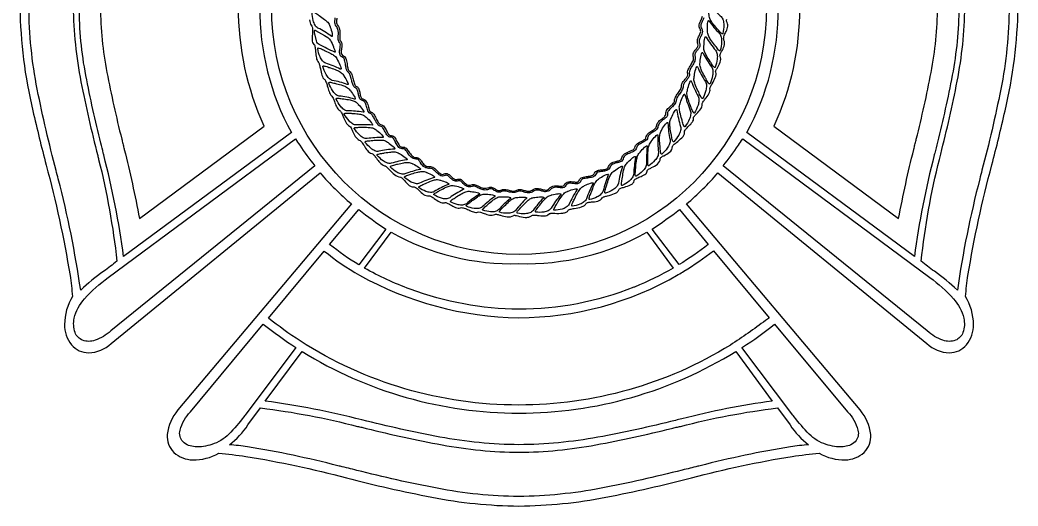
# Model space of a CAD drawing. Extents: x -4 to 118, y -79 to 10.
# Drawn here: x 95.75 to 103.21, y -24.16 to -20.52 of the extents above; entities that cross this region are included whole.
import ezdxf

# ---------------------------------------------------------------- set-up
doc = ezdxf.new("R2010")
doc.units = 0
doc.header["$MEASUREMENT"] = 0

msp = doc.modelspace()

# ---------------------------------------------------------------- linework, layer by layer
for points in [[(96.0405, -21.7116, 0.000171), (96.0246, -21.6492, -0.015838), (95.8837, -21.0418, -0.048268), (95.8216, -20.4236, -0.048285), (95.8828, -19.812, -0.015928), (96.0222, -19.2114, 0.00023), (96.0405, -19.1398, 0.027397), (96.2083, -18.3073, 0.039801), (96.3801, -18.4485, -0.017549), (96.4787, -18.5247, -0.034146), (96.3423, -19.2854, -0.000075), (96.3327, -19.3241, 0.014708), (96.2094, -19.8695, 0.044664), (96.1517, -20.4236, 0.044663), (96.2105, -20.9853, 0.014621), (96.3354, -21.5381, -0.000038), (96.3423, -21.566, -0.034142), (96.4787, -22.3266, -0.017548), (96.3801, -22.4029, 0.039798), (96.2083, -22.544, 0.027396)], [(102.7612, -22.5439, 0.039798), (102.5893, -22.4028, -0.017549), (102.4907, -22.3265, -0.034144), (102.6272, -21.5659, -0.000075), (102.6367, -21.5271, 0.014708), (102.76, -20.9818, 0.044664), (102.8177, -20.4276, 0.044663), (102.7591, -19.8673, 0.014635), (102.6345, -19.3157, -0.000044), (102.6272, -19.286, -0.034144), (102.4907, -18.5253, -0.017549), (102.5893, -18.449, 0.039798), (102.7612, -18.3079, 0.027396), (102.929, -19.1403, 0.00023), (102.9472, -19.2121, -0.015928), (103.0866, -19.8126, -0.048284), (103.1478, -20.4242, -0.04827), (103.0859, -21.0413, -0.015853), (102.9452, -21.6475, 0.000181), (102.929, -21.7115, 0.027396)], [(97.7829, -19.4859, 0.126758), (97.5468, -20.4274, 0.127204), (97.7829, -21.3654), (96.5289, -22.2924, 0.031232), (96.3803, -21.5321, -0.000012), (96.3771, -21.5187, 0.000327), (96.3592, -21.4449, -0.015051), (96.2469, -20.9385, -0.045822), (96.197, -20.4239, -0.04585), (96.2463, -19.9146, -0.01514), (96.3574, -19.4137, 0.0004), (96.3771, -19.3327, -0.000012), (96.3803, -19.3192, 0.031232), (96.5289, -18.5589)], [(99.4847, -22.2778, -0.41358), (97.6346, -20.4239, -0.414006), (99.4847, -18.5738, -0.413579), (101.3348, -20.4277, -0.414006)], [(102.4405, -18.5591, 0.031232), (102.5891, -19.3195, -0.000012), (102.5923, -19.3329, 0.000327), (102.6102, -19.4067, -0.015051), (102.7225, -19.9131, -0.045823), (102.7724, -20.4276, -0.045851), (102.7231, -20.937, -0.01514), (102.612, -21.4379, 0.0004), (102.5923, -21.5189, -0.000012), (102.5891, -21.5323, 0.031232), (102.4405, -22.2927), (101.1866, -21.3657, 0.127745), (101.4226, -20.4318, 0.126226), (101.1866, -19.4861)], [(96.515, -21.414, -0.004159), (96.5232, -21.4477, 0.004163), (96.5315, -21.4813, 0.022805), (96.533, -21.4878, -0.014385), (96.534, -21.4921, -0.0152), (96.6471, -22.0078), (97.58, -21.3181, -0.107601), (97.3882, -20.4239, -0.108043), (97.58, -19.5335), (96.6471, -18.8437, -0.0152), (96.534, -19.3595, -0.014385), (96.533, -19.3638, 0.022805), (96.5315, -19.3702, 0.004163), (96.5232, -19.4039, -0.004159), (96.515, -19.4376, 0.015036), (96.4043, -19.9379, 0.044562), (96.3555, -20.4277, 0.044876), (96.4043, -20.9156, 0.014779)], [(101.3894, -21.3181), (102.3224, -22.0078, -0.015198), (102.4354, -21.4921, -0.014271), (102.4365, -21.4878, 0.022791), (102.4379, -21.4813, 0.004163), (102.4462, -21.4477, -0.004159), (102.4545, -21.414, 0.01478), (102.5651, -20.9156, 0.044875), (102.6139, -20.4277, 0.044562), (102.5651, -19.9379, 0.015037), (102.4545, -19.4376, -0.004159), (102.4462, -19.4039, 0.004163), (102.4379, -19.3702, 0.022791), (102.4365, -19.3638, -0.014271), (102.4354, -19.3595, -0.015198), (102.3224, -18.8437), (101.3894, -19.5335, -0.107488), (101.5812, -20.4315, -0.108823)], [(101.0086, -20.6244, -0.484669), (101.0044, -20.6274, -0.111143), (100.9964, -20.6222, -0.02808), (100.9728, -20.5965, 0.001977), (100.9641, -20.5864, -0.016488), (100.9319, -20.5479, -0.043561), (100.914, -20.5202, -0.065766), (100.9077, -20.5042, -0.032754), (100.9053, -20.4873, 0.001874), (100.9045, -20.4805, -0.049628), (100.903, -20.4198, -0.063991), (100.9345, -20.4413, -0.016637), (100.9664, -20.4712, 0.011117), (100.9949, -20.4981, -0.139065), (101.0102, -20.5252, -0.062468), (101.0152, -20.5612, -0.06304)], [(97.9388, -20.4656, -0.466948), (97.9422, -20.4616, -0.114469), (97.9511, -20.4644, -0.029149), (97.9798, -20.4829, 0.002096), (97.9907, -20.4903, -0.017057), (98.0309, -20.5188, -0.044828), (98.0547, -20.5408, -0.068065), (98.0646, -20.5545, -0.033471), (98.0709, -20.5702, 0.001977), (98.0732, -20.5767, -0.036232), (98.0872, -20.6248, -0.066182), (98.0891, -20.6429, -0.205038), (98.0875, -20.6469, -0.316888), (98.0837, -20.6462, -0.000003), (98.0827, -20.6455, 0.038622), (97.9817, -20.5841, -0.144135), (97.9604, -20.5621, -0.063656), (97.9472, -20.5285, -0.06305)], [(100.9883, -20.7513, -0.489411), (100.9839, -20.7539, -0.109673), (100.9763, -20.7482, -0.027729), (100.9545, -20.7208, 0.001988), (100.9464, -20.71, -0.016701), (100.9167, -20.6692, -0.043457), (100.9007, -20.6402, -0.065337), (100.8954, -20.6238, -0.032607), (100.8941, -20.6066, 0.001826), (100.8938, -20.5998, -0.035313), (100.8948, -20.5495, -0.066382), (100.8984, -20.5317, -0.213786), (100.9011, -20.5284, -0.309155), (100.9045, -20.5304, -0.000001), (100.9049, -20.531, 0.037171), (100.9828, -20.6242, -0.137513), (100.9963, -20.6524, -0.062211), (100.9989, -20.6888, -0.06319)], [(97.9562, -20.6177, -0.105627), (97.956, -20.6047, -0.209525), (97.9587, -20.6005, -0.157272), (97.9612, -20.6001, -0.097213), (97.9645, -20.6013), (98.0306, -20.6397, -0.110708), (98.0749, -20.6764, -0.064589), (98.0974, -20.7244, 0.000004), (98.0976, -20.725, 0.001487), (98.0991, -20.7285, -0.021328), (98.1075, -20.7502, -0.050655), (98.1098, -20.7598, -0.084446), (98.1096, -20.763, -0.234218), (98.1084, -20.7647, -0.019346), (97.9909, -20.7069, -0.207168), (97.9714, -20.6807)], [(100.9516, -20.8774, -0.493627), (100.947, -20.8798, -0.109311), (100.9398, -20.8735, -0.027512), (100.9199, -20.8446, 0.001996), (100.9124, -20.8332, -0.0164), (100.8855, -20.7902, -0.042045), (100.8714, -20.7601, -0.064665), (100.8672, -20.7434, -0.032362), (100.8669, -20.7262, 0.001927), (100.8671, -20.7193, -0.035228), (100.8714, -20.6691, -0.066585), (100.8761, -20.6516, -0.216301), (100.879, -20.6486, -0.306549), (100.8823, -20.6508, -0.000001), (100.8826, -20.6514, 0.036623), (100.9543, -20.7503, -0.136702), (100.966, -20.7794, -0.062356), (100.9662, -20.8159, -0.064002)], [(97.98, -20.7375, -0.455183), (97.9828, -20.733, -0.115511), (97.9919, -20.7343, -0.029737), (98.0229, -20.7475, 0.002227), (98.0349, -20.7532, -0.017359), (98.0787, -20.7746, -0.045639), (98.1054, -20.7922, -0.068681), (98.1172, -20.8041, -0.033665), (98.1257, -20.8186, 0.002017), (98.129, -20.8246, -0.035863), (98.1497, -20.8697, -0.06654), (98.1542, -20.8873, -0.201816), (98.1532, -20.8915, -0.317423), (98.1494, -20.8915, -0.000002), (98.1484, -20.891, 0.039534), (98.0395, -20.8473, -0.147199), (98.0154, -20.8291, -0.064572), (97.9975, -20.7982, -0.063745)], [(100.9125, -20.9999, -0.496741), (100.9078, -21.0019, -0.107778), (100.901, -20.9951, -0.027258), (100.8829, -20.9647, 0.001927), (100.8764, -20.9528, -0.016075), (100.8523, -20.908, -0.042455), (100.8401, -20.8769, -0.065371), (100.837, -20.8598, -0.032739), (100.8379, -20.8426, 0.001829), (100.8385, -20.8359, -0.035841), (100.846, -20.7861, -0.067317), (100.8519, -20.769, -0.219141), (100.855, -20.7662, -0.302546), (100.8581, -20.7687, -0.000002), (100.8587, -20.7698, 0.036359), (100.9235, -20.8734, -0.135473), (100.9333, -20.9033, -0.06223), (100.9312, -20.9397, -0.064128)], [(98.0193, -20.8725, -0.44983), (98.0217, -20.8677, -0.115671), (98.0309, -20.8679, -0.030005), (98.0631, -20.8777, 0.002201), (98.0755, -20.8819, -0.017769), (98.1211, -20.8982, -0.045583), (98.1494, -20.9128, -0.070032), (98.1622, -20.9233, -0.034176), (98.1721, -20.9367, 0.002058), (98.176, -20.9423, -0.036383), (98.201, -20.9849, -0.066883), (98.2072, -21.0018, -0.201039), (98.2066, -21.0061, -0.316996), (98.2027, -21.0065, -0.000008), (98.201, -21.0059, 0.039683), (98.0892, -20.9751, -0.149153), (98.0635, -20.9596, -0.065538), (98.0426, -20.9309, -0.064309)], [(100.8585, -21.1093, -0.499387), (100.8536, -21.1109, -0.106219), (100.8473, -21.1035, -0.02698), (100.8312, -21.0718, 0.001904), (100.8254, -21.0596, -0.015718), (100.8044, -21.013, -0.042312), (100.7943, -20.9811, -0.064626), (100.7922, -20.9638, -0.032688), (100.7942, -20.9468, 0.001864), (100.7953, -20.94, -0.035485), (100.806, -20.8909, -0.067731), (100.8129, -20.8743, -0.221002), (100.8162, -20.8718, -0.299685), (100.8192, -20.8745), (100.8192, -20.8745, 0.036225), (100.8777, -20.9838, -0.134967), (100.8855, -21.0144, -0.062349), (100.881, -21.0505, -0.064315)], [(98.0635, -20.9952, -0.447009), (98.0655, -20.9902, -0.115155), (98.0747, -20.9898, -0.030058), (98.1074, -20.9971, 0.002235), (98.1201, -21.0003, -0.017783), (98.1667, -21.0132, -0.046679), (98.1959, -21.0257, -0.070576), (98.2094, -21.0352, -0.034514), (98.2201, -21.0478, 0.002045), (98.2243, -21.0531, -0.03679), (98.252, -21.0937, -0.067435), (98.2593, -21.1101, -0.200484), (98.259, -21.1145, -0.315508), (98.2552, -21.1151), (98.2548, -21.1151, 0.040171), (98.1399, -21.0923, -0.150636), (98.1132, -21.0788, -0.066247), (98.0905, -21.0517, -0.064758)], [(100.7965, -21.2181, -0.502699), (100.7916, -21.2193, -0.105505), (100.7858, -21.2116, -0.026743), (100.7719, -21.1789, 0.001973), (100.7668, -21.166, -0.015912), (100.7488, -21.118, -0.042218), (100.7408, -21.0854, -0.064187), (100.7399, -21.068, -0.032734), (100.7429, -21.0512, 0.001947), (100.7444, -21.0445, -0.035479), (100.7583, -20.9963, -0.068028), (100.7663, -20.9803, -0.222423), (100.7698, -20.978, -0.297758), (100.7725, -20.9809), (100.7726, -20.981, 0.035625), (100.8238, -21.0943, -0.134346), (100.8296, -21.1254, -0.062498), (100.8228, -21.1611, -0.064893)], [(98.118, -21.1151, -0.440283), (98.1195, -21.1099, -0.115533), (98.1286, -21.1085, -0.03038), (98.1617, -21.112, 0.002321), (98.1748, -21.1138, -0.017847), (98.2224, -21.1214, -0.047045), (98.2526, -21.1305, -0.071832), (98.267, -21.1385, -0.034972), (98.2789, -21.1499, 0.001978), (98.2835, -21.1546, -0.037489), (98.315, -21.1918, -0.068313), (98.3239, -21.2074, -0.199455), (98.324, -21.2117, -0.313196), (98.3203, -21.2128, -0.000002), (98.3194, -21.2127, 0.040418), (98.2034, -21.203, -0.152339), (98.1756, -21.1927, -0.067325), (98.1504, -21.1683, -0.06558)], [(100.7258, -21.3203, -0.502951), (100.7208, -21.321, -0.104435), (100.7158, -21.3127, -0.026596), (100.7051, -21.2788, 0.002031), (100.7012, -21.2652, -0.015338), (100.688, -21.2154, -0.041554), (100.6832, -21.182, -0.063839), (100.684, -21.1647, -0.032871), (100.6886, -21.1484, 0.001962), (100.6908, -21.1418, -0.035747), (100.7093, -21.0955, -0.069009), (100.7188, -21.0804, -0.226091), (100.7224, -21.0785, -0.292414), (100.7249, -21.0817), (100.7249, -21.0818, 0.035369), (100.7648, -21.2003, -0.134136), (100.7676, -21.2319, -0.06307), (100.7574, -21.2666, -0.065586)], [(98.1787, -21.2275, -0.440132), (98.1799, -21.2222, -0.114099), (98.189, -21.2201, -0.030213), (98.2224, -21.2211, 0.002202), (98.2354, -21.222, -0.018026), (98.2833, -21.226, -0.04786), (98.314, -21.2328, -0.07263), (98.3289, -21.2396, -0.035409), (98.3416, -21.2501, 0.001967), (98.3464, -21.2545, -0.037574), (98.3803, -21.2893, -0.0691), (98.3901, -21.3041, -0.200325), (98.3905, -21.3084, -0.309735), (98.3868, -21.3098, -0.000001), (98.3862, -21.3098, 0.040158), (98.2696, -21.3088, -0.153213), (98.2412, -21.3005, -0.068002), (98.2145, -21.2781, -0.066065)], [(100.6414, -21.4345, -0.508603), (100.6363, -21.4345, -0.101569), (100.6321, -21.4255, -0.026126), (100.6247, -21.39, 0.001733), (100.6224, -21.3768, -0.015423), (100.614, -21.3258, -0.041837), (100.6125, -21.2921, -0.06455), (100.615, -21.275, -0.033203), (100.6212, -21.2593, 0.002028), (100.624, -21.253, -0.036497), (100.6469, -21.209, -0.06985), (100.6578, -21.1951, -0.227034), (100.6616, -21.1936, -0.289829), (100.6637, -21.197), (100.6638, -21.1972, 0.035264), (100.692, -21.3195, -0.13377), (100.6916, -21.3512, -0.0636), (100.6781, -21.3846, -0.066207)], [(98.2532, -21.3358, -0.438117), (98.2541, -21.3304, -0.113358), (98.263, -21.3276, -0.030217), (98.2965, -21.3262, 0.002178), (98.3094, -21.326, -0.017781), (98.3575, -21.3264, -0.048115), (98.3886, -21.3309, -0.07409), (98.4038, -21.3366, -0.03622), (98.4171, -21.3461, 0.002054), (98.4222, -21.3501, -0.038688), (98.4583, -21.3822, -0.069678), (98.469, -21.3963, -0.199827), (98.4697, -21.4006, -0.308577), (98.4662, -21.4023, -0.000008), (98.4643, -21.4023, 0.039933), (98.3492, -21.41, -0.154067), (98.3202, -21.4039, -0.068719), (98.2922, -21.3836, -0.066725)], [(100.552, -21.5268, -0.505571), (100.547, -21.5263, -0.10107), (100.5436, -21.5169, -0.026128), (100.5398, -21.481, 0.001803), (100.5387, -21.4674, -0.015859), (100.5353, -21.4157, -0.041111), (100.5371, -21.382, -0.065461), (100.5412, -21.3652, -0.033848), (100.549, -21.3502, 0.001903), (100.5523, -21.3444, -0.037154), (100.5793, -21.3032, -0.070941), (100.5915, -21.2907, -0.829687), (100.5972, -21.2933, -0.000005), (100.5973, -21.295, 0.0345), (100.6134, -21.4182, -0.133896), (100.61, -21.4497, -0.064427), (100.5933, -21.4814, -0.067596)], [(100.4553, -21.6133, -0.501325), (100.4503, -21.6123, -0.100658), (100.4479, -21.6026, -0.026132), (100.4475, -21.5666, 0.001888), (100.4478, -21.5527, -0.015581), (100.4495, -21.5009, -0.041834), (100.4545, -21.4676, -0.066607), (100.4603, -21.4512, -0.03424), (100.4697, -21.437, 0.001662), (100.4733, -21.4319, -0.037807), (100.5041, -21.394, -0.072271), (100.5175, -21.3829, -0.81349), (100.523, -21.3861, -0.000002), (100.5229, -21.3871, 0.034801), (100.5269, -21.5122, -0.13429), (100.5205, -21.5432, -0.065179), (100.5007, -21.5728, -0.068786)], [(96.4328, -22.848, -0.10291), (96.3156, -22.9185, -0.174178), (96.2226, -22.9189, -0.210148), (96.1664, -22.8603, -0.138449), (96.1599, -22.7539, -0.121724), (96.2366, -22.6089, -0.057327), (96.4144, -22.4498), (97.8127, -21.4124, -0.001702), (97.8453, -21.4599, 0.023866), (97.9578, -21.6133)], [(98.3359, -21.4386, -0.436885), (98.3363, -21.4331, -0.113069), (98.345, -21.4297, -0.030241), (98.3783, -21.4257, 0.002199), (98.3912, -21.4246, -0.017909), (98.4392, -21.4214, -0.048351), (98.4705, -21.4235, -0.073851), (98.4861, -21.4281, -0.036438), (98.5, -21.4366, 0.001998), (98.5054, -21.4402, -0.038484), (98.5434, -21.4695, -0.070352), (98.555, -21.4828, -0.201098), (98.556, -21.487, -0.305201), (98.5525, -21.4889), (98.5524, -21.4889, 0.040282), (98.4364, -21.5054, -0.154717), (98.4071, -21.5016, -0.069437), (98.3778, -21.4833, -0.067543)], [(100.4384, -21.5954, -0.135114), (100.4299, -21.6258, -0.065941), (100.4084, -21.6539, -0.069532), (100.3603, -21.6909, -0.497065), (100.3555, -21.6895, -0.099994), (100.3537, -21.6797, -0.026144), (100.3557, -21.644, 0.001961), (100.3568, -21.6299, -0.015665), (100.3618, -21.5784, -0.042374), (100.369, -21.5455, -0.066015), (100.3759, -21.5297, -0.034325), (100.386, -21.5163, 0.001841), (100.3901, -21.5113, -0.037262), (100.4234, -21.4758, -0.07264), (100.4374, -21.4657, -0.810311), (100.4426, -21.4693, -0.000003), (100.4425, -21.4707, 0.034427)], [(102.5366, -22.848), (101.0116, -21.6133, 0.023872), (101.1242, -21.4599, -0.001701), (101.1567, -21.4124), (102.5551, -22.4498, -0.057326), (102.7328, -22.6089, -0.121721), (102.8095, -22.7539, -0.138447), (102.803, -22.8603, -0.210147), (102.7468, -22.9189, -0.174178), (102.6538, -22.9185, -0.10291)], [(98.4253, -21.5358, -0.436119), (98.4254, -21.5303, -0.111984), (98.4338, -21.5262, -0.030106), (98.4667, -21.5198, 0.002228), (98.4796, -21.5177, -0.017972), (98.5273, -21.5109, -0.04796), (98.5586, -21.5106, -0.073847), (98.5745, -21.5141, -0.036265), (98.5891, -21.5216, 0.001856), (98.5945, -21.5246, -0.038762), (98.6343, -21.5511, -0.070906), (98.6468, -21.5634, -0.20171), (98.648, -21.5675, -0.303006), (98.6447, -21.5697, -0.000006), (98.6431, -21.57, 0.03987), (98.5299, -21.5949, -0.154882), (98.5004, -21.5933, -0.070017), (98.47, -21.5773, -0.068232)], [(100.3418, -21.6736, -0.136304), (100.3309, -21.703, -0.06668), (100.3072, -21.729, -0.069997), (100.2563, -21.7614, -0.495634), (100.2516, -21.7595, -0.099724), (100.2506, -21.7496, -0.026194), (100.2555, -21.7139, 0.001894), (100.2577, -21.7002, -0.016261), (100.2669, -21.6494, -0.041512), (100.2767, -21.6173, -0.066401), (100.2847, -21.6023, -0.034796), (100.2959, -21.59, 0.002059), (100.3006, -21.5852, -0.037782), (100.3365, -21.553, -0.0737), (100.3513, -21.5442, -0.799231), (100.3562, -21.5483, -0.000007), (100.3559, -21.5504, 0.034651)], [(98.5241, -21.6235, -0.436813), (98.5239, -21.6181, -0.110986), (98.5321, -21.6133, -0.029946), (98.5646, -21.6044, 0.002125), (98.5771, -21.6014, -0.017943), (98.6242, -21.591, -0.047877), (98.6554, -21.5884, -0.074267), (98.6714, -21.5906, -0.036818), (98.6862, -21.5969, 0.002182), (98.6921, -21.5997, -0.039282), (98.7336, -21.6231, -0.071791), (98.7468, -21.6344, -0.202537), (98.7483, -21.6385, -0.299661), (98.7452, -21.6409, -0.000001), (98.7446, -21.641, 0.039811), (98.6323, -21.6747, -0.154874), (98.6028, -21.6752, -0.070592), (98.5714, -21.6616, -0.069085)], [(100.2275, -21.744, -0.138393), (100.2129, -21.7716, -0.068127), (100.186, -21.7938, -0.071195), (100.1316, -21.8182, -0.486226), (100.1271, -21.8157, -0.099593), (100.1274, -21.8057, -0.026444), (100.1368, -21.7712, 0.001942), (100.1408, -21.7579, -0.015794), (100.1565, -21.7089, -0.042475), (100.1703, -21.6786, -0.067345), (100.1803, -21.6649, -0.035116), (100.1929, -21.6544, 0.002003), (100.1981, -21.6504, -0.038933), (100.2379, -21.6239, -0.075142), (100.2536, -21.6174, -0.77996), (100.258, -21.6223), (100.2579, -21.6224, 0.034849)], [(98.6297, -21.7011, -0.436817), (98.6291, -21.6957, -0.109884), (98.637, -21.6903, -0.029782), (98.6689, -21.679, 0.002092), (98.6811, -21.6751, -0.017757), (98.7275, -21.6611, -0.047831), (98.7585, -21.6562, -0.074243), (98.7746, -21.6572, -0.03708), (98.7897, -21.6624, 0.002215), (98.7958, -21.6647, -0.039423), (98.8387, -21.6849, -0.072526), (98.8526, -21.6953, -0.20437), (98.8544, -21.6992, -0.296247), (98.8514, -21.7018, -0.000001), (98.8508, -21.702, 0.0396), (98.7409, -21.744, -0.15465), (98.7116, -21.7467, -0.071033), (98.6794, -21.7355, -0.069473)], [(100.0131, -21.867, -0.482786), (100.0088, -21.8641, -0.099301), (100.0098, -21.8541, -0.02649), (100.0214, -21.8204, 0.001919), (100.0263, -21.8075, -0.016025), (100.0451, -21.7598, -0.041854), (100.0608, -21.7306, -0.067827), (100.0716, -21.7177, -0.035489), (100.0848, -21.7082, 0.00212), (100.0903, -21.7046, -0.039407), (100.1318, -21.6811, -0.075494), (100.1479, -21.6758, -0.774467), (100.1519, -21.681, -0.000001), (100.1516, -21.6817, 0.035404), (100.1137, -21.8002, -0.13959), (100.0973, -21.8266, -0.068837), (100.0691, -21.8467, -0.072158)], [(98.7366, -21.7769, -0.437146), (98.7355, -21.7716, -0.108826), (98.7427, -21.7654, -0.029584), (98.7732, -21.7506, 0.002198), (98.7852, -21.7452, -0.017645), (98.8299, -21.7261, -0.047586), (98.8603, -21.7178, -0.074661), (98.8765, -21.7169, -0.037412), (98.8922, -21.7204, 0.002035), (98.8983, -21.722, -0.039828), (98.9429, -21.7373, -0.073597), (98.9577, -21.746, -0.207226), (98.9598, -21.7497, -0.291447), (98.9571, -21.7527), (98.9567, -21.7528, 0.039257), (98.8514, -21.807, -0.153935), (98.8225, -21.8131, -0.071557), (98.7893, -21.8055, -0.070471)], [(98.8501, -21.8318, -0.439314), (98.8486, -21.8266, -0.107185), (98.8555, -21.8198, -0.029249), (98.885, -21.8028, 0.002111), (98.8965, -21.7965, -0.017611), (98.9399, -21.7742, -0.047589), (98.9697, -21.7635, -0.074033), (98.9857, -21.7615, -0.037403), (99.0015, -21.7638, 0.002133), (99.0078, -21.7649, -0.040504), (99.0533, -21.7768, -0.074253), (99.0687, -21.7844, -0.209373), (99.071, -21.7879, -0.288715), (99.0685, -21.7911, -0.000005), (99.0672, -21.7918, 0.038236), (98.9665, -21.8532, -0.153317), (98.9381, -21.8614, -0.071943), (98.9045, -21.8564, -0.071114)], [(99.9891, -21.86, -0.141412), (99.9703, -21.8844, -0.069638), (99.9403, -21.9012, -0.072203), (99.8826, -21.9151, -0.473582), (99.8787, -21.9118, -0.100382), (99.8806, -21.9021, -0.026917), (99.8953, -21.8701, 0.0021), (99.9015, -21.8574, -0.015724), (99.9249, -21.8121, -0.043462), (99.9434, -21.7848, -0.070347), (99.9555, -21.7731, -0.036597), (99.9698, -21.765, 0.00182), (99.9752, -21.7622, -0.039754), (100.0187, -21.7436, -0.075905), (100.0353, -21.7401, -0.763569), (100.0388, -21.7457), (100.0387, -21.7458, 0.035503)], [(98.9735, -21.8845, -0.441799), (98.9717, -21.8794, -0.10633), (98.9781, -21.8722, -0.029023), (99.0065, -21.8529, 0.002095), (99.0176, -21.8459, -0.017345), (99.0594, -21.8203, -0.047187), (99.0884, -21.8074, -0.074858), (99.1043, -21.8042, -0.037782), (99.1203, -21.8053, 0.002071), (99.1265, -21.806, -0.040585), (99.1727, -21.8144, -0.074817), (99.1885, -21.8208, -0.210422), (99.1911, -21.8242, -0.286368), (99.1888, -21.8275, -0.000003), (99.1878, -21.8281, 0.038547), (99.0911, -21.8972, -0.152192), (99.0632, -21.9075, -0.072006), (99.0294, -21.905, -0.071506)], [(99.0923, -21.9165, -0.446374), (99.0902, -21.9115, -0.104857), (99.0962, -21.9038, -0.028613), (99.1232, -21.8825, 0.002058), (99.1338, -21.8746, -0.017364), (99.1738, -21.846, -0.046365), (99.2019, -21.831, -0.073896), (99.2176, -21.8265, -0.037746), (99.2335, -21.8264, 0.002155), (99.2398, -21.8266, -0.040606), (99.2865, -21.8316, -0.075202), (99.3027, -21.8368, -0.733142), (99.3034, -21.8434), (99.3033, -21.8435, 0.038452), (99.2105, -21.9203, -0.150896), (99.1833, -21.9327, -0.072065), (99.1494, -21.9327, -0.072039)], [(99.2147, -21.9461, -0.447073), (99.2123, -21.9413, -0.10438), (99.2177, -21.9332, -0.028489), (99.2431, -21.91, 0.0021), (99.2533, -21.9012, -0.017059), (99.2914, -21.8696, -0.045758), (99.3185, -21.8525, -0.07313), (99.3338, -21.847, -0.037408), (99.3498, -21.8456, 0.002019), (99.3561, -21.8454, -0.040746), (99.4028, -21.8468, -0.075866), (99.4193, -21.8508, -0.731351), (99.4205, -21.8574), (99.4201, -21.8577, 0.037754), (99.3328, -21.941, -0.149783), (99.3065, -21.9554, -0.072014), (99.2727, -21.958, -0.072178)], [(99.3406, -21.9612, -0.452111), (99.3379, -21.9566, -0.103407), (99.3427, -21.9481, -0.028131), (99.3666, -21.923, 0.002106), (99.3762, -21.9135, -0.016775), (99.4122, -21.8791, -0.045681), (99.4381, -21.8601, -0.072982), (99.453, -21.8533, -0.037482), (99.4688, -21.8508, 0.002085), (99.4751, -21.8501, -0.040721), (99.5219, -21.848, -0.076108), (99.5386, -21.8508, -0.736498), (99.5401, -21.8572), (99.54, -21.8573, 0.037177), (99.458, -21.9473, -0.148423), (99.4328, -21.9636, -0.071827), (99.3992, -21.9687, -0.072854)], [(99.5895, -21.9482, -0.147899), (99.5649, -21.9657, -0.071785), (99.5316, -21.9722, -0.072727), (99.4727, -21.9674, -0.449858), (99.4698, -21.963, -0.103965), (99.4742, -21.9544, -0.028268), (99.4969, -21.9285, 0.00229), (99.5064, -21.9181, -0.016567), (99.5411, -21.8822, -0.045767), (99.5662, -21.862, -0.072015), (99.5808, -21.8546, -0.037146), (99.5965, -21.8514, 0.002094), (99.6028, -21.8504, -0.040481), (99.6494, -21.8462, -0.076129), (99.6663, -21.8481, -0.738328), (99.6681, -21.8545, -0.000009), (99.6667, -21.8561, 0.037318)], [(99.7257, -21.93, -0.146122), (99.7026, -21.9497, -0.071395), (99.6699, -21.9594, -0.07265), (99.6109, -21.9601, -0.456482), (99.6076, -21.956, -0.102587), (99.6114, -21.9469, -0.02784), (99.6319, -21.9189, 0.002167), (99.6405, -21.9079, -0.016447), (99.6721, -21.8688, -0.045053), (99.6954, -21.8463, -0.071776), (99.7094, -21.8376, -0.036962), (99.7248, -21.8329, 0.002062), (99.7309, -21.8313, -0.040504), (99.7771, -21.8228, -0.076224), (99.794, -21.8231, -0.744371), (99.7964, -21.8293, -0.000008), (99.795, -21.831, 0.036629)], [(99.7484, -21.9463, -0.464858), (99.7447, -21.9427, -0.101704), (99.7473, -21.9332, -0.027402), (99.7645, -21.9028, 0.002178), (99.7718, -21.8907, -0.016032), (99.7988, -21.8477, -0.044334), (99.8194, -21.8224, -0.070165), (99.8323, -21.8119, -0.036404), (99.8471, -21.8052, 0.002041), (99.853, -21.8028, -0.039886), (99.8978, -21.7883, -0.075982), (99.9146, -21.7864, -0.754747), (99.9177, -21.7922, -0.000008), (99.9166, -21.794, 0.036371), (99.8589, -21.9014, -0.143455), (99.8382, -21.924, -0.070544), (99.8069, -21.9379, -0.072721)], [(98.2865, -21.9415, 0.018637), (98.4898, -22.0874), (98.2878, -22.3551, -0.036701), (98.0691, -22.2022)], [(100.8989, -22.2013), (100.8989, -22.202, -0.031994), (100.6807, -22.3531), (100.4797, -22.0872, 0.019064), (100.6832, -21.9415)], [(98.5291, -22.1106, 0.137269), (99.4835, -22.3448, 0.136805), (100.4404, -22.1106), (100.6378, -22.3784, -0.036149), (100.3475, -22.5203, -0.036028), (100.3448, -22.5209, 0.015068), (100.3435, -22.5212, 0.054936), (100.3423, -22.5216, -0.096462), (99.4841, -22.6868, -0.086696), (98.6717, -22.5364, -0.104571), (98.6714, -22.5364, -0.131626), (98.6712, -22.5362, -0.150601), (98.6711, -22.5358, -0.041578), (98.3291, -22.379)], [(101.3556, -22.7501, 0.00896), (101.3277, -22.7703, -0.015282), (101.0649, -22.9541, -0.139795), (99.4821, -23.4027, -0.144335), (97.8483, -22.9231, -0.023472), (97.611, -22.7525), (98.0284, -22.2511, 0.04139), (98.2914, -22.4308, 0.124734), (99.4821, -22.7495, 0.133317), (100.6752, -22.4272, 0.00796), (100.717, -22.4026, -0.000002), (100.7176, -22.4023, 0.026061), (100.9382, -22.2487)], [(97.1885, -23.6977, -0.099578), (97.0627, -23.7145, -0.176531), (96.973, -23.6784, -0.259947), (96.9511, -23.5906, -0.123216), (97.0286, -23.4524), (97.5732, -22.7981, 0.024625), (97.8173, -22.9729), (97.4374, -23.4792, 0.000168), (97.4288, -23.4899, -0.032831), (97.3155, -23.6199, -0.126512)], [(101.9408, -23.4524, -0.123217), (102.0183, -23.5906, -0.259947), (101.9964, -23.6784, -0.17653), (101.9067, -23.7145, -0.099578), (101.781, -23.6977, -0.126512), (101.654, -23.6199, -0.03283), (101.5406, -23.4899, 0.000168), (101.532, -23.4792), (101.1503, -22.9735, -0.000009), (101.1546, -22.9707, 0.027723), (101.3956, -22.7981)], [(97.863, -23.002, 0.13974), (99.4839, -23.4628, 0.140433), (101.1054, -23.0014), (101.3765, -23.3735, 0.029347), (100.7019, -23.5059, -0.000198), (100.6537, -23.5174, -0.015954), (100.0742, -23.6437, -0.043578), (99.4845, -23.6995, -0.044309), (98.8927, -23.6419, -0.01522), (98.3105, -23.5138, 0.029182), (97.5883, -23.3735)], [(101.5135, -23.7151, 0.022328), (100.8378, -23.8569, -0.000013), (100.822, -23.8607, 0.000576), (100.7039, -23.8895, -0.01484), (100.0983, -24.0248, -0.04512), (99.483, -24.0866, -0.045154), (98.8726, -24.0254, -0.014916), (98.2723, -23.8912, 0.000653), (98.1474, -23.8607, -0.000013), (98.1316, -23.8569, 0.022327), (97.4559, -23.7151, 0.01217), (97.3197, -23.6993, 0.086529), (97.4587, -23.5518), (97.553, -23.4243, -0.032231), (98.278, -23.5621, 0.000076), (98.3088, -23.5694, -0.000054), (98.3431, -23.5775, 0.014475), (98.9096, -23.7003, 0.043821), (99.485, -23.7563, 0.043822), (100.0593, -23.7005, 0.01449), (100.6245, -23.5779, -0.00006), (100.6606, -23.5694, 0.000076), (100.6914, -23.5621, -0.032231), (101.4164, -23.4243), (101.5107, -23.5518, 0.086573), (101.6497, -23.6993, 0.012168)]]:
    msp.add_lwpolyline(points, format="xyb", close=True)
for points in [[(95.7543, -20.4277, 0.05568), (95.8508, -21.2027, 0.00628), (95.9497, -21.608, -0.025739), (96.1284, -22.4331, -0.012044), (96.147, -22.5904, 0.132007), (96.0871, -22.8003, 0.176909), (96.1395, -22.9526, 0.220006), (96.2681, -23.0121, 0.175917), (96.4367, -22.9434), (97.9979, -21.6669, 0.035767), (98.232, -21.8994), (96.9356, -23.4399, 0.153357), (96.8557, -23.6238, 0.221589), (96.9053, -23.757, 0.184024), (97.0461, -23.8127, 0.133275), (97.24, -23.7639, -0.014907), (97.4427, -23.7867, -0.024568), (98.1942, -23.9471, 0.015463), (98.8334, -24.0921, 0.04567), (99.4836, -24.1581, 0.045549), (100.1348, -24.0921, 0.015562), (100.7749, -23.9471, -0.024565), (101.5264, -23.7867, -0.014909), (101.7292, -23.7639, 0.133278), (101.9231, -23.8127, 0.184026), (102.0639, -23.757, 0.221587), (102.1135, -23.6238, 0.153357), (102.0336, -23.4399), (100.7372, -21.8994, 0.035785), (100.9713, -21.6669), (102.5325, -22.9434, 0.175917), (102.7011, -23.0121, 0.220006), (102.8297, -22.9526, 0.176909), (102.8821, -22.8003, 0.132006), (102.8222, -22.5904, -0.012037), (102.8408, -22.4331, -0.025746), (103.0195, -21.6079, 0.006276), (103.1183, -21.2027, 0.055405), (103.2149, -20.4239, 0.055672)], [(100.8656, -20.5079, -0.025303), (100.8563, -20.5294, 0.000018), (100.8561, -20.5299, -0.000013), (100.8558, -20.5306, 0.01862), (100.8473, -20.5521, 0.079877), (100.8437, -20.5701, 0.150977), (100.8475, -20.583, -0.155091), (100.8555, -20.6084, -0.088145), (100.8514, -20.6286, -0.027795), (100.8432, -20.6467, 0.000207), (100.8425, -20.648, 0.031422), (100.8341, -20.666, 0.089923), (100.8308, -20.6826, 0.122692), (100.8339, -20.6962, -0.097037), (100.8369, -20.7098, -0.124832), (100.8308, -20.7308, -0.037863), (100.8191, -20.7481, 0.001532), (100.8172, -20.7506, 0.034717), (100.8034, -20.77, 0.131265), (100.798, -20.7871, 0.132098), (100.8005, -20.797, -0.062888), (100.8023, -20.8106, -0.104153), (100.7952, -20.8381, -0.027574), (100.7808, -20.8646, 0.000252), (100.7794, -20.8668, 0.023785), (100.7637, -20.8947, 0.108994), (100.7572, -20.9175, 0.035876), (100.7575, -20.9209, -0.032739), (100.7578, -20.9231, -0.07131), (100.7589, -20.9277, -0.024946), (100.759, -20.9324, -0.141104), (100.7516, -20.9549, -0.041822), (100.7373, -20.973, 0.000901), (100.7355, -20.975, 0.035704), (100.7184, -20.9965, 0.145879), (100.7114, -21.0165, -0.120192), (100.7023, -21.049, -0.035278), (100.684, -21.0773, 0.000316), (100.6824, -21.0795, 0.025233), (100.6655, -21.1058, 0.121815), (100.6589, -21.1265), (100.6589, -21.1271), (100.6589, -21.129, -0.130065), (100.6552, -21.1432, -0.076927), (100.6446, -21.1586, -0.022536), (100.6308, -21.1722, 0.001592), (100.6273, -21.1754, 0.040294), (100.6035, -21.1993, 0.171422), (100.594, -21.2224), (100.594, -21.2255, -0.086946), (100.5945, -21.2273, -0.031405), (100.5946, -21.2292), (100.5946, -21.2292, -0.189097), (100.5843, -21.2521, -0.052078), (100.5657, -21.2677, 0.000491), (100.5643, -21.2687, 0.047362), (100.5388, -21.291, 0.135554), (100.5235, -21.3207, -0.170474), (100.5079, -21.3469, -0.051979), (100.4839, -21.3633, 0.050994), (100.4583, -21.382, 0.175596), (100.4462, -21.4054, -0.151677), (100.44, -21.419, -0.083745), (100.4258, -21.4307, -0.022597), (100.4088, -21.4398, 0.000245), (100.4072, -21.4406, 0.053077), (100.3769, -21.4583, 0.19666), (100.3627, -21.4802, -0.112852), (100.3559, -21.495, -0.086813), (100.3401, -21.5068, -0.024327), (100.3214, -21.5154, 0.00169), (100.317, -21.5173, 0.057321), (100.2812, -21.5346, 0.215654), (100.2644, -21.5593, -0.247484), (100.2473, -21.5822, -0.070697), (100.2219, -21.5903, 0.001448), (100.2193, -21.5909, 0.063152), (100.1866, -21.6014, 0.192096), (100.1655, -21.6249, -0.216833), (100.1403, -21.649, -0.06462), (100.108, -21.6559, 0.001996), (100.1036, -21.6564, 0.056725), (100.0744, -21.6615, 0.232142), (100.061, -21.6731, -0.230164), (100.0355, -21.6977, -0.063055), (100.0012, -21.7049, 0.000953), (99.9979, -21.7052, 0.055619), (99.9626, -21.7123, 0.233389), (99.9454, -21.7281, -0.195635), (99.9311, -21.7446, -0.116467), (99.9126, -21.7485, -0.039889), (99.891, -21.7461, -0.00751), (99.8826, -21.7452, 0.026729), (99.8681, -21.7442, 0.112359), (99.8488, -21.7478, 0.167527), (99.8347, -21.7621, -0.285037), (99.8038, -21.7794, -0.047531), (99.7834, -21.777), (99.7833, -21.777, 0.042211), (99.7605, -21.7745, 0.097687), (99.7401, -21.7783, 0.102157), (99.7178, -21.7937, -0.216915), (99.6838, -21.8079, -0.047912), (99.6692, -21.8063, -0.014867), (99.655, -21.8029, 0.002083), (99.6504, -21.8017, 0.07694), (99.6177, -21.7955, 0.184597), (99.5911, -21.8054, -0.166969), (99.5577, -21.8165, -0.051558), (99.5398, -21.8145, -0.017434), (99.5231, -21.8102, 0.001218), (99.5194, -21.8091, -0.000099), (99.5177, -21.8086, 0.013547), (99.5019, -21.8042, 0.05787), (99.4891, -21.8023, 0.067599), (99.4816, -21.8033, 0.080861), (99.4755, -21.806, -0.144239), (99.4445, -21.8141, -0.059022), (99.405, -21.8079, 0.012766), (99.3871, -21.8039, 0.045296), (99.3716, -21.8023, 0.054532), (99.3623, -21.8033, 0.075551), (99.3549, -21.806, -0.140331), (99.3357, -21.8116, -0.103803), (99.3179, -21.8075, -0.034922), (99.303, -21.7993, 0.002516), (99.2999, -21.7974, 0.035064), (99.2854, -21.7887, 0.11343), (99.2733, -21.7856, 0.029938), (99.2695, -21.7858, 0.067178), (99.2652, -21.7869, -0.110456), (99.2312, -21.7949, -0.091125), (99.2013, -21.7891, -0.035505), (99.1778, -21.7778, 0.000013), (99.1774, -21.7776, 0.022826), (99.1594, -21.7692, 0.093122), (99.144, -21.7658, 0.08236), (99.1342, -21.7677, -0.086451), (99.1144, -21.7714, -0.14872), (99.0858, -21.7624, -0.053833), (99.0659, -21.7452, 0.001288), (99.0637, -21.743, 0.048202), (99.0495, -21.7299, 0.159659), (99.0377, -21.7256), (99.0377, -21.7256, 0.067679), (99.0315, -21.7263, -0.028118), (99.0236, -21.7285, -0.052618), (99.0161, -21.7294, -0.154897), (98.9888, -21.7202, -0.053593), (98.9701, -21.7032, 0.000052), (98.9697, -21.7028, 0.042763), (98.9541, -21.6889, 0.157682), (98.9412, -21.6842, 0.057092), (98.9365, -21.6848, 0.045169), (98.9307, -21.6867, -0.107956), (98.9134, -21.6904, -0.15814), (98.8869, -21.681, -0.048969), (98.8672, -21.6628, 0.000425), (98.8658, -21.6613), (98.8658, -21.6613, 0.043014), (98.8429, -21.6408, 0.158387), (98.8182, -21.6323), (98.8182, -21.6323, 0.0314), (98.8164, -21.6324, 0.086945), (98.8145, -21.6329), (98.8089, -21.6329, -0.185), (98.7711, -21.6189, -0.068205), (98.7488, -21.5919, 0.000344), (98.7477, -21.5902, 0.051594), (98.7327, -21.5702, 0.207744), (98.718, -21.5637), (98.7162, -21.5643), (98.7125, -21.5643, -0.19307), (98.6775, -21.5485, -0.0525), (98.6534, -21.5188, 0.00038), (98.6519, -21.5167, 0.028798), (98.6334, -21.4933, 0.062703), (98.6268, -21.4876, 0.140985), (98.621, -21.4858), (98.6191, -21.4858, 0.000007), (98.619, -21.4858, -0.014722), (98.6154, -21.4866, -0.046057), (98.6117, -21.487, -0.231479), (98.5805, -21.47, -0.058865), (98.5625, -21.4394, 0.000369), (98.5616, -21.4375, 0.03994), (98.5454, -21.4095, 0.079819), (98.5387, -21.4027, 0.154563), (98.5319, -21.4004), (98.5307, -21.401), (98.5264, -21.401, -0.228884), (98.5004, -21.3873, -0.059566), (98.4852, -21.362, 0.001514), (98.4837, -21.359, 0.046351), (98.4669, -21.3301, 0.194103), (98.4478, -21.317, -0.187429), (98.433, -21.3089, -0.072197), (98.4195, -21.2916, -0.017256), (98.4076, -21.2696, 0.000837), (98.4052, -21.265, 0.016805), (98.3903, -21.2376, 0.030834), (98.3848, -21.2295, 0.100601), (98.3805, -21.2255, -0.176558), (98.3656, -21.2187, -0.10569), (98.3551, -21.2018, -0.028053), (98.3487, -21.182, 0.001179), (98.3477, -21.1785, 0.053163), (98.3348, -21.1435, 0.08529), (98.3262, -21.1323, 0.131141), (98.3149, -21.1265, -0.240126), (98.2921, -21.1058, -0.061332), (98.284, -21.0765, 0.001509), (98.2834, -21.0733, 0.041921), (98.2761, -21.0451, 0.077174), (98.2717, -21.0373, 0.137755), (98.2661, -21.0332, -0.137846), (98.2512, -21.0214, -0.087822), (98.2396, -20.9976, -0.024621), (98.2327, -20.9701, 0.032713), (98.2233, -20.9359, 0.052613), (98.2177, -20.9245, 0.109222), (98.211, -20.9175, -0.138658), (98.1999, -20.9052, -0.078838), (98.192, -20.8832, -0.0232), (98.1882, -20.8594, 0.045622), (98.1813, -20.8237, 0.199406), (98.1665, -20.8038, -0.167953), (98.1481, -20.7848, -0.1087), (98.1437, -20.7617, -0.049985), (98.1467, -20.7333, -0.001169), (98.1474, -20.7287, 0.034143), (98.1492, -20.7092, 0.08159), (98.1478, -20.6987, 0.141193), (98.1437, -20.6925, -0.148998), (98.1344, -20.6772, -0.067383), (98.1325, -20.6609, -0.026458), (98.1338, -20.6436, -0.011361), (98.1341, -20.6327, 0.011201), (98.1344, -20.6226, 0.064554), (98.1313, -20.5954, 0.101346), (98.1189, -20.5701, -0.109998), (98.1104, -20.5532, -0.064367), (98.1084, -20.5354, -0.033779), (98.1109, -20.5082, -0.000373)], [(98.1229, -20.5095, 0.039986), (98.1207, -20.539, 0.163048), (98.1283, -20.5625, -0.140187), (98.1454, -20.604, -0.051441), (98.1454, -20.6441, 0.040037), (98.1448, -20.6678, 0.077362), (98.1469, -20.6766, 0.133679), (98.1518, -20.6829, -0.195258), (98.1611, -20.7065, -0.049484), (98.1584, -20.7354, 0.06832), (98.156, -20.7684, 0.260199), (98.1723, -20.7926, -0.198191), (98.1929, -20.8195, -0.047536), (98.2003, -20.8578, 0.035796), (98.2056, -20.8876, 0.064098), (98.2104, -20.8991, 0.117677), (98.2178, -20.907, -0.157307), (98.2348, -20.9315, -0.033373), (98.2446, -20.9671, 0.036953), (98.2542, -21.0015, 0.070773), (98.2611, -21.0141, 0.14086), (98.2706, -21.0213, -0.130393), (98.2808, -21.0287, -0.078695), (98.2875, -21.0405, -0.046183), (98.2953, -21.071, 0.047148), (98.3025, -21.0992, 0.091096), (98.3085, -21.1091, 0.15713), (98.3175, -21.1143, -0.222758), (98.3455, -21.1375, -0.055677), (98.3592, -21.1753, 0.043587), (98.3681, -21.2016, 0.093514), (98.3741, -21.2099, 0.175577), (98.382, -21.2133, -0.153823), (98.3903, -21.218, -0.05528), (98.3987, -21.2285, -0.025998), (98.4158, -21.2591, 0.026003), (98.4328, -21.2896, 0.055298), (98.4412, -21.3001, 0.153894), (98.4495, -21.3048, -0.199921), (98.4768, -21.3222, -0.050808), (98.4948, -21.3534, 0.05101), (98.5096, -21.3792, 0.101541), (98.5182, -21.3868, 0.162741), (98.5287, -21.3886, -0.160193), (98.5425, -21.3909, -0.100981), (98.5538, -21.4005, -0.053483), (98.5724, -21.4318, 0.056259), (98.5912, -21.4634, 0.109334), (98.6027, -21.4726, 0.167392), (98.6167, -21.474, -0.155745), (98.6289, -21.4752, -0.090587), (98.6402, -21.4829, -0.047048), (98.6617, -21.5098, 0.048854), (98.6858, -21.5397, 0.083297), (98.6995, -21.5492, 0.134123), (98.7149, -21.5517, -0.21289), (98.74, -21.5607, -0.060805), (98.7582, -21.5836, 0.070327), (98.7798, -21.61, 0.207318), (98.8132, -21.6203, -0.171177), (98.8484, -21.6295, -0.057763), (98.8746, -21.6529, 0.069278), (98.8984, -21.6737, 0.252512), (98.9261, -21.6752, -0.239437), (98.9555, -21.6754, -0.078458), (98.9783, -21.6943, 0.070594), (98.9999, -21.7126, 0.225459), (99.0273, -21.7148, -0.225366), (99.0527, -21.7174, -0.069402), (99.0729, -21.7351, 0.083073), (99.0968, -21.7552, 0.226383), (99.13, -21.756, -0.150875), (99.1573, -21.7559, -0.050101), (99.1827, -21.7671, 0.070299), (99.2171, -21.781, 0.1593), (99.2605, -21.7758, -0.19542), (99.2851, -21.7751, -0.061906), (99.3069, -21.787, 0.066316), (99.3274, -21.7981, 0.233875), (99.3485, -21.7956, -0.154889), (99.3763, -21.7904, -0.040271), (99.4077, -21.7964, 0.044612), (99.4404, -21.8024, 0.17387), (99.4688, -21.7956, -0.163807), (99.4945, -21.7909, -0.045244), (99.5225, -21.7974, 0.056662), (99.5541, -21.8043, 0.195013), (99.5831, -21.7956, -0.186113), (99.6184, -21.7832, -0.064068), (99.6536, -21.7898, 0.063068), (99.6839, -21.7956, 0.225342), (99.7093, -21.7849, -0.163644), (99.7499, -21.7636, -0.078065), (99.7857, -21.7652, 0.069714), (99.8081, -21.7669, 0.256753), (99.8237, -21.756, -0.235961), (99.8553, -21.733, -0.077208), (99.8929, -21.7341, 0.062338), (99.9185, -21.7355, 0.309692), (99.9337, -21.724, -0.232137), (99.9582, -21.7009, -0.056972), (99.9961, -21.6932, 0.050765), (100.0295, -21.6868, 0.089854), (100.0419, -21.6801, 0.138152), (100.0495, -21.6691, -0.23223), (100.0702, -21.65, -0.05746), (100.1023, -21.644, 0.05563), (100.1335, -21.6383, 0.230091), (100.1536, -21.6203, -0.189566), (100.1808, -21.5902, -0.065201), (100.2167, -21.5787, 0.052868), (100.2404, -21.5717, 0.101294), (100.2481, -21.5661, 0.148213), (100.2519, -21.5578, -0.214226), (100.2739, -21.5244, -0.057458), (100.3121, -21.5055, 0.039159), (100.3377, -21.4938, 0.076657), (100.3461, -21.4869, 0.143293), (100.3502, -21.4786, -0.19972), (100.3689, -21.4486, -0.052633), (100.4017, -21.4295, 0.036185), (100.4234, -21.4175, 0.071431), (100.4305, -21.4111, 0.140044), (100.4338, -21.4039, -0.175447), (100.4496, -21.3732, -0.05537), (100.4777, -21.3529, 0.042622), (100.4997, -21.3377, 0.172671), (100.5115, -21.3185, -0.137895), (100.5296, -21.2827, -0.050484), (100.5569, -21.2591, 0.045314), (100.5753, -21.2436, 0.221925), (100.5819, -21.2271, -0.19839), (100.592, -21.1937, -0.051171), (100.6187, -21.1662, 0.036064), (100.6384, -21.1468, 0.065466), (100.6445, -21.1374, 0.119923), (100.6464, -21.128, -0.132157), (100.6541, -21.1008, -0.031202), (100.6724, -21.0727, 0.030184), (100.6908, -21.0445, 0.122785), (100.6992, -21.0167, -0.142353), (100.7078, -20.99, -0.041169), (100.7261, -20.9671, 0.045111), (100.7421, -20.9467, 0.208075), (100.7462, -20.9268, -0.172704), (100.7499, -20.8947, -0.037684), (100.7686, -20.8601, 0.035823), (100.7857, -20.8286, 0.064694), (100.7898, -20.8144, 0.122208), (100.7887, -20.8018, -0.210545), (100.7892, -20.7702, -0.063845), (100.8068, -20.7431, 0.05257), (100.8211, -20.722, 0.226143), (100.8224, -20.7012, -0.178532), (100.8194, -20.6706, -0.058876), (100.831, -20.6424, 0.063005), (100.8418, -20.616, 0.214197), (100.8371, -20.5899, -0.21309), (100.8324, -20.5588, -0.052821), (100.8451, -20.525, 0.048609), (100.8567, -20.495, 0.223973)], [(97.9197, -20.5223, 0.058751), (97.9224, -20.5452, 0.128001), (97.9311, -20.5621, -0.165606), (97.9412, -20.5916, -0.036365), (97.9398, -20.6303, 0.040695), (97.9386, -20.6728, 0.173294), (97.9516, -20.7065, -0.108916), (97.9573, -20.7153, -0.04908), (97.9609, -20.7283, -0.02552), (97.9646, -20.7622, 0.031306), (97.97, -20.8066, 0.137258), (97.9857, -20.8414, -0.08938), (97.9897, -20.8482, -0.030371), (97.9932, -20.8592, -0.014286), (98, -20.8893, 0.025135), (98.0114, -20.9369, 0.049165), (98.0192, -20.9557, 0.133549), (98.029, -20.9668, -0.123194), (98.0361, -20.9736, -0.053875), (98.0419, -20.9851, -0.026787), (98.0517, -21.0171, 0.028524), (98.0648, -21.0588, 0.11241), (98.0859, -21.0923, -0.098378), (98.0959, -21.1082, -0.018433), (98.105, -21.1323, 0.032943), (98.1209, -21.1717, 0.13376), (98.1451, -21.2011, -0.109301), (98.1583, -21.2187, -0.020389), (98.1705, -21.2462, 0.033868), (98.1902, -21.288, 0.144343), (98.218, -21.3171, -0.127059), (98.2295, -21.3311, -0.021702), (98.2406, -21.3546, 0.039857), (98.2609, -21.3947, 0.16579), (98.2909, -21.4212, -0.13025), (98.3089, -21.4369, -0.026336), (98.3261, -21.4632, 0.039365), (98.3512, -21.5, 0.154096), (98.3842, -21.523, -0.141496), (98.4014, -21.5352, -0.027833), (98.4188, -21.5576, 0.03792), (98.4451, -21.5905, 0.127849), (98.4799, -21.613, -0.091894), (98.4869, -21.6162, -0.037819), (98.4951, -21.6227, -0.018764), (98.5143, -21.6422, 0.038955), (98.5533, -21.6795, 0.163811), (98.5983, -21.6982, -0.137245), (98.6042, -21.7002, -0.049999), (98.6111, -21.7058, -0.022533), (98.6278, -21.7241, 0.042351), (98.6598, -21.7573, 0.070375), (98.6777, -21.7685, 0.130691), (98.6962, -21.7715, -0.115575), (98.7065, -21.7733, -0.06353), (98.7168, -21.7794, -0.035214), (98.7386, -21.7994, 0.053761), (98.7719, -21.8283, 0.195155), (98.8124, -21.8378, -0.116562), (98.819, -21.839, -0.040363), (98.8278, -21.8433, -0.01842), (98.8505, -21.858, 0.034638), (98.8914, -21.8832, 0.061865), (98.9112, -21.8904, 0.134871), (98.9285, -21.8899, -0.146441), (98.9365, -21.8891, -0.060645), (98.9467, -21.8922, -0.028505), (98.9721, -21.9056, 0.039392), (99.0104, -21.9249, 0.063664), (99.0294, -21.9296, 0.114067), (99.0469, -21.9278, -0.145536), (99.0751, -21.9304, -0.028556), (99.109, -21.9444, 0.03119), (99.1448, -21.9591, 0.054878), (99.1608, -21.9624, 0.108537), (99.1745, -21.9609, -0.153382), (99.1966, -21.9607, -0.032536), (99.2237, -21.9699, 0.049011), (99.2638, -21.9825, 0.167787), (99.3043, -21.9775, -0.100271), (99.3118, -21.9762, -0.045375), (99.3216, -21.9774, -0.023209), (99.3464, -21.9841, 0.050234), (99.3968, -21.9957, 0.185303), (99.4455, -21.9846, -0.15737), (99.4492, -21.9837, -0.040793), (99.4557, -21.9845, -0.015764), (99.4752, -21.989, 0.043448), (99.5303, -21.9994, 0.072771), (99.557, -21.9978, 0.146896), (99.5776, -21.9869, -0.129664), (99.585, -21.9834, -0.056477), (99.5957, -21.9825, -0.027616), (99.6241, -21.9852, 0.046331), (99.6712, -21.9883, 0.199217), (99.7096, -21.9727, -0.161854), (99.7145, -21.9703, -0.041937), (99.7237, -21.9692, -0.016522), (99.7514, -21.9692, 0.037658), (99.8122, -21.9673, 0.072418), (99.8377, -21.9605, 0.175476), (99.8531, -21.9467, -0.172986), (99.8579, -21.9424, -0.050898), (99.8676, -21.9389, -0.020708), (99.8971, -21.9331, 0.037704), (99.9519, -21.9207, 0.068305), (99.9742, -21.9101, 0.148952), (99.9875, -21.8946, -0.164686), (99.9923, -21.8901, -0.066085), (100.001, -21.8873, -0.029295), (100.0264, -21.8845, 0.051255), (100.0733, -21.8776, 0.211771), (100.1082, -21.852, -0.124576), (100.1128, -21.8484, -0.039042), (100.1212, -21.845, -0.016856), (100.1461, -21.8383, 0.039874), (100.1992, -21.8221, 0.073751), (100.2202, -21.8096, 0.162841), (100.2311, -21.7928, -0.155729), (100.2358, -21.787, -0.059464), (100.245, -21.7821, -0.026809), (100.2724, -21.7732, 0.047877), (100.3188, -21.7566, 0.084917), (100.3363, -21.744, 0.153572), (100.345, -21.7266, -0.163405), (100.3491, -21.7177, -0.076911), (100.3586, -21.7102, -0.037057), (100.3876, -21.6969, 0.047376), (100.4245, -21.6794, 0.085793), (100.4374, -21.6678, 0.15081), (100.4429, -21.6532, -0.170473), (100.4455, -21.6466, -0.073172), (100.4525, -21.6403, -0.032525), (100.4756, -21.6276, 0.059314), (100.5189, -21.6013, 0.228205), (100.5409, -21.5585, -0.177318), (100.543, -21.5535, -0.069907), (100.5487, -21.5486, -0.029668), (100.5679, -21.5382, 0.062566), (100.61, -21.5126, 0.226497), (100.632, -21.4686, -0.154595), (100.6343, -21.4637, -0.040403), (100.6405, -21.4571, -0.016134), (100.6613, -21.44, 0.034276), (100.7029, -21.4036, 0.066598), (100.7172, -21.3846, 0.169861), (100.7208, -21.3668, -0.133745), (100.7225, -21.3552, -0.062536), (100.7299, -21.3427, -0.03262), (100.7541, -21.3159, 0.038255), (100.7807, -21.2859, 0.073256), (100.7884, -21.2715, 0.149067), (100.7891, -21.2579, -0.163727), (100.7902, -21.2511, -0.058446), (100.7955, -21.2426, -0.025692), (100.8143, -21.222, 0.039528), (100.8431, -21.189, 0.071116), (100.8519, -21.1722, 0.14425), (100.8529, -21.1562, -0.132607), (100.8538, -21.1479, -0.055405), (100.8589, -21.1379, -0.026699), (100.8768, -21.1143, 0.042097), (100.9041, -21.0765, 0.069391), (100.912, -21.0569, 0.123859), (100.9121, -21.0378, -0.137859), (100.9125, -21.0321, -0.039133), (100.9159, -21.0236, -0.016275), (100.9284, -21, 0.032543), (100.9516, -20.9537, 0.061129), (100.9575, -20.932, 0.150483), (100.9553, -20.9147, -0.162566), (100.9546, -20.909, -0.06469), (100.9569, -20.9013, -0.028377), (100.9677, -20.8813, 0.052914), (100.9882, -20.8394, 0.19705), (100.9872, -20.794, -0.158339), (100.9864, -20.7883, -0.063859), (100.9886, -20.7806, -0.028298), (100.9989, -20.7605, 0.05257), (101.0183, -20.7187, 0.192007), (101.0168, -20.6733, -0.121396), (101.0142, -20.6618, -0.067984), (101.0163, -20.6485, -0.038072), (101.0286, -20.6183, 0.049936), (101.0437, -20.5794, 0.204891), (101.0396, -20.5432, -0.105151), (101.0367, -20.5316, -0.050169), (101.0375, -20.517, -0.027895)]]:
    msp.add_lwpolyline(points, format="xyb")

doc.saveas('drawing.dxf')
